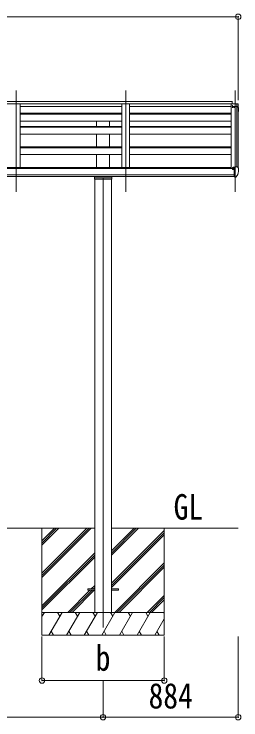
# Model space of a CAD drawing. Units: millimetres at full size, sheet at 1:35; details may follow other scales. Extents: x -9783 to 9892, y -6828 to 6752.
# Drawn here: x 5295 to 6779, y -4453 to 167 of the extents above; entities that cross this region are included whole.
import ezdxf
from ezdxf.enums import TextEntityAlignment as Align

# ---------------------------------------------------------------- set-up
doc = ezdxf.new("R2010")
doc.units = ezdxf.units.MM
doc.header["$LTSCALE"] = 35
doc.header["$PDMODE"] = 32
doc.header["$PDSIZE"] = 35
for name, color, linetype, lineweight in [('0-0_0', 7, 'Continuous', 9), ('0-1_本体', 4, 'Continuous', 9), ('0-2_部品', 7, 'Continuous', 9), ('0-8_PARTS2', 2, 'Continuous', 9), ('0-A_寸法', 6, 'Continuous', 9)]:
    doc.layers.add(name, color=color, linetype=linetype, lineweight=lineweight)
doc.styles.add('ＭＳ ゴシック', font='')
doc.styles.get('ＭＳ ゴシック').set_extended_font_data('MS Gothic')

msp = doc.modelspace()

# ---------------------------------------------------------------- linework, layer by layer
at = {"layer": '0-0_0'}
for p, q in [((3932.09, -3198.79), (5822.09, -3198.79)), ((5477.09, -3198.79), (5477.09, -3898.79)), ((5477.09, -3492.97), (5771.27, -3198.79)), ((5477.09, -3507.11), (5785.41, -3198.79)), ((5477.09, -3521.25), (5799.55, -3198.79)), ((5477.09, -3309.12), (5587.42, -3198.79)), ((5477.09, -3294.98), (5573.28, -3198.79)), ((5477.09, -3280.84), (5559.14, -3198.79)), ((5932.09, -3198.79), (6761.09, -3198.79)), ((5932.09, -3374.62), (6107.92, -3198.79)), ((5932.09, -3360.48), (6093.78, -3198.79)), ((5932.09, -3346.34), (6079.64, -3198.79)), ((5932.09, -3558.47), (6277.09, -3213.47)), ((5932.09, -3572.61), (6277.09, -3227.62)), ((6277.09, -3198.79), (6277.09, -3898.79)), ((5932.09, -3586.75), (6277.09, -3241.76)), ((5477.09, -3705.1), (5822.09, -3360.1)), ((5477.09, -3719.24), (5822.09, -3374.25)), ((5477.09, -3733.39), (5822.09, -3388.39)), ((5953.9, -3748.79), (6277.09, -3425.6)), ((5968.04, -3748.79), (6277.09, -3439.75)), ((5982.18, -3748.79), (6277.09, -3453.89)), ((5645.53, -3748.79), (5791.03, -3603.29)), ((5659.67, -3748.79), (5805.17, -3603.29)), ((5673.82, -3748.79), (5819.32, -3603.29)), ((5800.03, -3594.29), (5822.09, -3572.24)), ((5814.17, -3594.29), (5822.09, -3586.38)), ((6166.03, -3748.79), (6277.09, -3637.74)), ((6180.17, -3748.79), (6277.09, -3651.88)), ((6194.32, -3748.79), (6277.09, -3666.02)), ((6277.09, -3748.79), (5477.09, -3748.79)), ((5477.09, -3776.3), (5492.97, -3748.79)), ((5521.84, -3898.79), (5608.44, -3748.79)), ((5593.44, -3774.77), (5578.44, -3748.79)), ((5637.31, -3898.79), (5723.91, -3748.79)), ((5708.91, -3774.78), (5693.91, -3748.79)), ((5752.78, -3898.79), (5839.38, -3748.79)), ((5824.38, -3774.78), (5809.38, -3748.79)), ((5868.25, -3898.79), (5954.85, -3748.79)), ((5939.85, -3774.77), (5924.85, -3748.79)), ((5983.72, -3898.79), (6070.32, -3748.79)), ((6055.32, -3774.77), (6040.32, -3748.79)), ((6099.19, -3898.79), (6185.79, -3748.79)), ((6155.79, -3748.79), (6170.79, -3774.77)), ((6271.26, -3748.79), (6277.09, -3758.89)), ((6214.66, -3898.79), (6277.09, -3790.66)), ((5536.83, -3872.81), (5551.83, -3898.79)), ((5652.3, -3872.81), (5667.3, -3898.79)), ((5767.78, -3872.81), (5782.78, -3898.79)), ((5883.25, -3872.81), (5898.24, -3898.79)), ((5998.71, -3872.81), (6013.71, -3898.79)), ((6114.18, -3872.81), (6129.18, -3898.79)), ((6229.65, -3872.81), (6244.65, -3898.79)), ((5477.09, -3898.79), (6277.09, -3898.79))]:
    msp.add_line(p, q, dxfattribs=at)
at = {"layer": '0-1_本体'}
for p, q in [((6721.59, -405.67), (6721.59, -420.11)), ((6724.09, -420.11), (1032.59, -420.11)), ((5284.09, -420.11), (5334.09, -420.11)), ((5334.09, -420.11), (5334.09, -836)), ((5334.09, -436.65), (6000.09, -436.65)), ((6000.09, -420.11), (6000.09, -836)), ((6000.09, -420.11), (6050.09, -420.11)), ((6050.09, -420.11), (6050.09, -836)), ((6050.09, -436.65), (6716.09, -436.65)), ((6716.09, -420.11), (6716.09, -842.41)), ((6752.01, -420.31), (6751.39, -421.93)), ((6752.09, -420.2), (6752.09, -832.56)), ((6760.14, -420.53), (6752.31, -420.12)), ((6761.08, -421.42), (6761.09, -839.1)), ((5334.09, -480.23), (6000.09, -480.23)), ((5334.09, -482.61), (6000.09, -482.61)), ((6000.09, -485.59), (5334.09, -485.59)), ((6000.09, -488.17), (5334.09, -488.17)), ((5834.59, -485.59), (5834.59, -482.61)), ((5919.59, -485.59), (5919.59, -482.61)), ((6050.09, -480.23), (6716.09, -480.23)), ((6050.09, -482.73), (6716.09, -482.73)), ((6716.09, -485.59), (6050.09, -485.59)), ((6716.09, -488.17), (6050.09, -488.17)), ((6000.09, -532.95), (5334.09, -532.95)), ((5834.59, -568.93), (5834.59, -532.95)), ((5919.59, -568.93), (5919.59, -532.95)), ((6716.09, -532.95), (6050.09, -532.95)), ((6000.09, -568.93), (5334.09, -568.93)), ((6000.09, -573.73), (5334.09, -573.73)), ((6716.09, -568.93), (6050.09, -568.93)), ((6716.09, -573.73), (6050.09, -573.73)), ((6000.09, -618.02), (5334.09, -618.02)), ((5834.59, -702.21), (5834.59, -618.02)), ((5919.59, -702.21), (5919.59, -618.02)), ((6716.09, -618.02), (6050.09, -618.02)), ((6000.09, -702.21), (5334.09, -702.21)), ((6000.09, -709.06), (5334.09, -709.06)), ((6716.09, -702.21), (6050.09, -702.21)), ((6716.09, -709.06), (6050.09, -709.06)), ((6000.09, -752.66), (5334.09, -752.66)), ((5834.59, -836), (5834.59, -752.66)), ((5919.59, -836), (5919.59, -752.66)), ((6716.09, -752.66), (6050.09, -752.66)), ((1019.59, -842.41), (6734.59, -842.41)), ((6711.09, -836), (1043.09, -836)), ((6711.09, -836), (6711.09, -842.41)), ((1019.59, -883.92), (6734.59, -883.92)), ((1019.59, -895.83), (6734.59, -895.83)), ((5822.09, -912.76), (5822.09, -3748.79)), ((5932.09, -912.76), (5932.09, -3748.79))]:
    msp.add_line(p, q, dxfattribs=at)
for points in [[(6724.09, -405.67), (1032.59, -405.67), (1032.59, -420.11)], [(6751.39, -832.56), (6751.39, -420.11), (6716.09, -420.11)]]:
    msp.add_lwpolyline(points, dxfattribs=at)
msp.add_circle((6727.12, -847.06), 3, dxfattribs=at)
for centre, radius, start, end in [((6752.29, -420.42), 0.301, 87.13321, 158.93673), ((6760.09, -421.53), 1, 6.23034, 87)]:
    msp.add_arc(centre, radius, start, end, dxfattribs=at)
at = {"layer": '0-2_部品', "color": 4}
for p, q in [((6724.09, -431.15), (6721.59, -431.15)), ((6723.09, -431.15), (6723.09, -445.59)), ((6724.09, -431.15), (6724.09, -445.59)), ((6734.59, -437.52), (6724.59, -437.6)), ((6724.59, -442.7), (6724.59, -437.6)), ((6724.59, -442.7), (6734.59, -442.7)), ((6753.09, -437.52), (6734.59, -437.52)), ((6734.59, -445.59), (6734.59, -442.7)), ((6741.09, -445.59), (6741.09, -437.52)), ((6753.09, -437.52), (6755.42, -437.66)), ((6756.18, -438.08), (6760.25, -443.89)), ((6763.09, -446.89), (6763.09, -447.52)), ((6724.59, -838.06), (6724.59, -842.04)), ((6739.59, -836.9), (6725.59, -836.96)), ((6729.09, -836.94), (6729.09, -835.05)), ((6729.59, -847.13), (6729.29, -847.13)), ((6730.12, -847.13), (6729.59, -847.13)), ((6729.92, -834.63), (6739.59, -833.91)), ((6734.59, -841.95), (6741.09, -841.55)), ((6739.59, -833.13), (6741.09, -833.13)), ((6739.59, -833.13), (6739.59, -839.3)), ((6741.09, -900.71), (6741.09, -832.21)), ((6756.18, -832.78), (6760.25, -838.59)), ((6763.09, -841.59), (6763.09, -842.21)), ((5823.09, -903.51), (5931.09, -903.51)), ((6734.59, -897.52), (6740.09, -897.52)), ((6740.59, -898.52), (6740.09, -897.52)), ((6741.09, -898.52), (6740.59, -898.52)), ((6742.59, -900.62), (6741.09, -900.71)), ((6742.59, -900.62), (6746.3, -900.4)), ((6748.71, -898.9), (6758.46, -883.52)), ((5777.09, -3594.29), (5777.09, -3603.29)), ((5822.09, -3594.29), (5777.09, -3594.29)), ((5822.09, -3603.29), (5777.09, -3603.29)), ((5977.09, -3594.29), (5932.09, -3594.29)), ((5977.09, -3603.29), (5932.09, -3603.29)), ((5977.09, -3594.29), (5977.09, -3603.29))]:
    msp.add_line(p, q, dxfattribs=at)
for points in [[(6724.59, -845.51), (6724.59, -847.13), (6724.12, -847.13)], [(6729.29, -845.94), (6729.29, -847.13), (6724.59, -847.13)], [(6729.92, -834.63), (6729.75, -834.65), (6729.59, -834.68), (6729.45, -834.72), (6729.32, -834.77), (6729.22, -834.83), (6729.15, -834.9), (6729.11, -834.97), (6729.09, -835.05)], [(6734.59, -897.52), (6734.59, -839.3), (6739.59, -839.3)], [(6741.09, -832.21), (6753.09, -832.21), (6755.42, -832.36)], [(5934.09, -895.83), (5934.09, -912.76), (5820.09, -912.76), (5820.09, -895.83)], [(6741.09, -886.82), (6737.93, -886.42), (6734.59, -885.99)]]:
    msp.add_lwpolyline(points, dxfattribs=at)
for centre, radius, start, end in [((6755.36, -438.66), 1, 35, 86.5), ((6760.09, -446.89), 3, 0, 87), ((6561.09, -447.52), 202, 351.91451, 0), ((6727.09, -847.13), 2.5, 28.35764, 180), ((6727.09, -847.13), 2.5, 0, 28.35764), ((6755.36, -833.36), 1, 35, 86.5), ((6570.6, -842.21), 192.49, 347.8767, 359.9992), ((6760.09, -841.59), 3, 0, 87), ((6746.12, -897.4), 3, 273.5, 330), ((6755.86, -882.02), 3, 330, 348.16652)]:
    msp.add_arc(centre, radius, start, end, dxfattribs=at)
msp.add_ellipse((6725.59, -838.06), major_axis=(0.02, 1.1), ratio=0.906239, start_param=0.0206394, end_param=1.5914357, dxfattribs=at)
at = {"layer": '0-8_PARTS2'}
for p, q in [((5309.09, -996.45), (5309.09, -333.92)), ((6025.09, -996.45), (6025.09, -333.92)), ((6741.09, -996.45), (6741.09, -333.92)), ((5877.09, -902.66), (5877.09, -3848.79))]:
    msp.add_line(p, q, dxfattribs=at)
at = {"layer": '0-A_寸法'}
for p, q in [((993.1, 149.57), (6761.09, 149.57)), ((6761.09, 149.57), (6761.09, -396.06)), ((5477.09, -4195.18), (5477.09, -3906.21)), ((6277.09, -4195.18), (6277.09, -3906.21)), ((6761.09, -4435.16), (6761.09, -3906.21)), ((5477.09, -4195.18), (6277.09, -4195.18)), ((5877.09, -4435.16), (5877.09, -4195.18)), ((5877.09, -4435.16), (3877.09, -4435.16)), ((5877.09, -4435.16), (6761.09, -4435.16))]:
    msp.add_line(p, q, dxfattribs=at)
for p in [(6761.09, 149.57), (5477.09, -4195.18), (6277.09, -4195.18), (5877.09, -4435.16), (6761.09, -4435.16)]:
    msp.add_point(p, dxfattribs=at)

# ---------------------------------------------------------------- texts
at = {"layer": '0-0_0', "style": 'ＭＳ ゴシック', "width": 0.85}
msp.add_text('GL', height=166.8, dxfattribs=at).set_placement((6338.3, -3191.86), align=Align.BOTTOM_LEFT)
at = {"layer": '0-A_寸法', "color": 7, "style": 'ＭＳ ゴシック', "width": 0.85}
for s, p in [('b', (5828.96, -4180.81)), ('884', (6174.71, -4428.16))]:
    msp.add_text(s, height=166.8, dxfattribs=at).set_placement(p, align=Align.BOTTOM_LEFT)

doc.saveas('drawing.dxf')
